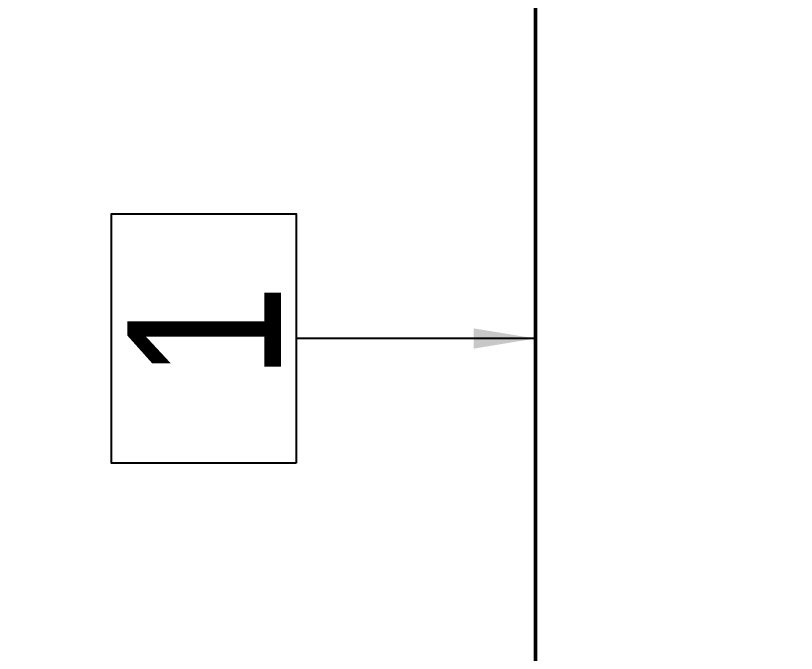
# Model space of a CAD drawing. Header units: millimetres. Extents: x 0 to 594, y 0 to 420.
# Drawn here: x 303.76 to 316.44, y 204.72 to 215.08 of the extents above; entities that cross this region are included whole.
import ezdxf
from ezdxf import colors
from ezdxf.entities.mleader import LeaderData, LeaderLine
from ezdxf.enums import TextEntityAlignment as Align
from ezdxf.math import Vec2, Vec3

# ---------------------------------------------------------------- set-up
doc = ezdxf.new("R2010")
doc.units = ezdxf.units.MM
doc.header["$LTSCALE"] = 0.25
doc.layers.add('주석', color=7, linetype='Continuous')
doc.layers.add('치수', color=1, linetype='Continuous')
doc.layers.add('파이프 작은 보어', color=30, linetype='Continuous', lineweight=50)
doc.styles.add('AdskIsoAnnotation', font='arial.ttf', dxfattribs={"width": 0.8, "height": 1})
doc.styles.add('AdskIsoMetric', font='arial.ttf', dxfattribs={"width": 0.8, "height": 2.5})
doc.styles.add('AdskIsoMetric-30', font='arial.ttf', dxfattribs={"width": 0.8, "height": 2.5})
doc.styles.add('AdskIsoMetric30', font='arial.ttf', dxfattribs={"width": 0.8, "oblique": 30, "height": 2.5})
doc.styles.get("Standard").update_dxf_attribs({"font": 'arial.ttf'})
doc.dimstyles.new('AdskIsoMetric', dxfattribs={"dimtxt": 2.5, "dimasz": 2.5, "dimexe": 1, "dimexo": 2, "dimgap": 0.8, "dimtad": 1, "dimdec": 0, "dimrnd": 1, "dimzin": 0, "dimdsep": 46, "dimtxsty": 'AdskIsoMetric', "dimcen": 0, "dimclrt": 7, "dimadec": 0, "dimazin": 0, "dimtfac": 1, "dimtdec": 0, "dimtmove": 1, "dimatfit": 3, "dimfxl": 0, "dimfrac": 2, "dimtolj": 1, "dimtzin": 0, "dimarcsym": 0})

# ---------------------------------------------------------------- blocks, each defined once
blk = doc.blocks.new('*D38')
at = {"layer": 'Defpoints', "color": 0}
for p in [(249.729, 227.677), (236.738, 220.177), (312.202, 191.609)]:
    blk.add_point(p, dxfattribs=at)
at = {"layer": '치수', "color": 0, "lineweight": -2}
for p, q in [((247.729, 226.523), (235.738, 219.6)), ((297.046, 185.359), (238.903, 218.927)), ((310.202, 190.454), (298.211, 183.531))]:
    blk.add_line(p, q, dxfattribs=at)
at = {"layer": '치수', "color": 0}
for points in [[(239.112, 219.288), (238.695, 218.567), (236.738, 220.177)], [(297.254, 185.72), (296.838, 184.998), (299.211, 184.109)]]:
    blk.add_solid(points, dxfattribs=at)
at = {"layer": '치수', "color": 7, "insert": (270.241, 203.451), "char_height": 2.5, "attachment_point": 5, "rotation": 330, "style": 'AdskIsoMetric30'}
blk.add_mtext('\\A1;2922', dxfattribs=at)
blk = doc.blocks.new('*D39')
at = {"layer": 'Defpoints', "color": 0}
for p in [(312.202, 229.254), (299.211, 199.109), (312.202, 191.609)]:
    blk.add_point(p, dxfattribs=at)
at = {"layer": '치수', "color": 0, "lineweight": -2}
for p, q in [((310.202, 230.409), (298.211, 237.331)), ((299.211, 234.254), (299.211, 201.609))]:
    blk.add_line(p, q, dxfattribs=at)
at = {"layer": '치수', "color": 0}
for points in [[(298.795, 234.254), (299.628, 234.254), (299.211, 236.754)], [(298.795, 201.609), (299.628, 201.609), (299.211, 199.109)]]:
    blk.add_solid(points, dxfattribs=at)
at = {"layer": '치수', "color": 7, "insert": (296.945, 219.24), "char_height": 2.5, "attachment_point": 5, "rotation": 90, "style": 'AdskIsoMetric30'}
blk.add_mtext('\\A1;4513', dxfattribs=at)
blk = doc.blocks.new('*D40')
at = {"layer": 'Defpoints', "color": 0}
for p in [(312.202, 244.254), (312.202, 229.254), (364.242, 199.208)]:
    blk.add_point(p, dxfattribs=at)
at = {"layer": '치수', "color": 0, "lineweight": -2}
for p, q in [((312.202, 231.563), (312.202, 245.409)), ((362.077, 215.458), (314.367, 243.004)), ((364.242, 201.518), (364.242, 215.363))]:
    blk.add_line(p, q, dxfattribs=at)
at = {"layer": '치수', "color": 0}
for points in [[(314.575, 243.365), (314.158, 242.643), (312.202, 244.254)], [(362.285, 215.819), (361.868, 215.098), (364.242, 214.208)]]:
    blk.add_solid(points, dxfattribs=at)
at = {"layer": '치수', "color": 7, "insert": (338.222, 231.848), "char_height": 2.5, "attachment_point": 5, "rotation": 330, "style": 'AdskIsoMetric-30'}
blk.add_mtext('\\A1;456', dxfattribs=at)
blk = doc.blocks.new('AnnoRect')
at = {"color": 0, "linetype": 'ByBlock', "lineweight": -2}
blk.add_wipeout([(-0.8095, -0.6), (-0.8095, 0.6), (0.8095, 0.6), (0.8095, -0.6)], dxfattribs=at)
blk.add_lwpolyline([(-0.8095, -0.6), (-0.8095, 0.6), (0.8095, 0.6), (0.8095, -0.6)], close=True, dxfattribs=at)
at = {"color": 0, "linetype": 'ByBlock', "lineweight": -2, "style": 'AdskIsoAnnotation', "width": 0.8}
blk.add_attdef('XX', text='', height=1, dxfattribs=at).set_placement((0, 0), align=Align.MIDDLE_CENTER)

msp = doc.modelspace()

# ---------------------------------------------------------------- linework, layer by layer
at = {"layer": '파이프 작은 보어'}
msp.add_lwpolyline([(312.2016, 223.1301), (312.2016, 197.7324)], dxfattribs=at)

# ---------------------------------------------------------------- dimensions: what is measured, and where the dimension line sits
at = {"layer": '치수'}
for base, p1, p2, angle, text, override, picture, middle in [((312.2016, 244.2538), (364.2418, 199.2084), (312.2016, 229.2538), 150, '456', {"dimtad": 0, "dimlfac": 7.58904, "dimtxsty": 'AdskIsoMetric-30', "dimse1": 0, "dimse2": 0, "dimsd1": 0, "dimsd2": 0, "dimtmove": 1}, '*D40', (338.2217, 231.848)), ((299.2112, 199.1087), (312.2016, 229.2538), (312.2016, 191.6087), 270, '4513', {"dimtad": 0, "dimlfac": 119.891528, "dimtxsty": 'AdskIsoMetric30', "dimse1": 0, "dimse2": 1, "dimsd1": 0, "dimsd2": 0, "dimtmove": 1}, '*D39', (296.9449, 219.2397)), ((236.7384, 220.1773), (312.2016, 191.6087), (249.7288, 227.6773), 150, '2922', {"dimtad": 0, "dimlfac": 40.506658, "dimtxsty": 'AdskIsoMetric30', "dimse1": 0, "dimse2": 0, "dimsd1": 0, "dimsd2": 0, "dimtmove": 1}, '*D38', (270.2411, 203.4515))]:
    dim = msp.add_linear_dim(base=base, p1=p1, p2=p2, angle=angle, text=text, dimstyle='AdskIsoMetric', override=override, dxfattribs=at)
    dim.commit()
    dim.dimension.update_dxf_attribs({"geometry": picture, "text_midpoint": middle, "dimtype": 160})

# ---------------------------------------------------------------- leaders
at = {"layer": '주석'}
ml = msp.add_multileader_mtext('Standard', dxfattribs=at)
ml.set_content('')
ml.set_leader_properties()
ml.build(insert=Vec2(0, 0))
ml.multileader.update_dxf_attribs({"dogleg_length": 0, "arrow_head_size": 0})
ctx = ml.context
ctx.base_point, ctx.arrow_head_size, ctx.plane_origin = Vec3(308.3142, 209.8313), 0, Vec3(0.8142, 13.8313)
notes = []
notes.append((ctx, [(0, (1, 1, 0), (308.3142, 209.8313), (-1, 0), 0, [(0, [(312.2016, 209.8313)], 0, [])])]))
ctx.mtext, ml.multileader.dxf.content_type = None, 0
for ctx, leaders in notes:
    for number, flags, end, landing, length, lines in leaders:
        leader = LeaderData()
        leader.index, (leader.has_last_leader_line, leader.has_dogleg_vector, leader.attachment_direction) = number, flags
        leader.last_leader_point, leader.dogleg_vector, leader.dogleg_length = Vec3(end), Vec3(landing), length
        for number, points, colour, breaks in lines:
            line = LeaderLine()
            line.index, line.vertices, line.color, line.breaks = number, Vec3.list(points), colors.encode_raw_color(colour), breaks
            leader.lines.append(line)
        ctx.leaders.append(leader)

# ---------------------------------------------------------------- next in the draw order: block references
ref = msp.add_blockref('AnnoRect', (306.8142, 209.8313), dxfattribs=dict(at, xscale=2.5, yscale=2.5, zscale=2.5, rotation=90.00000000115831))
ref.add_attrib('XX_001', '1', (308.0693, 209.1587), dxfattribs={"layer": '0', "color": 0, "linetype": 'ByBlock', "lineweight": -2, "height": 2.5, "rotation": 90, "style": 'AdskIsoAnnotation', "width": 0.8})

doc.saveas('drawing.dxf')
